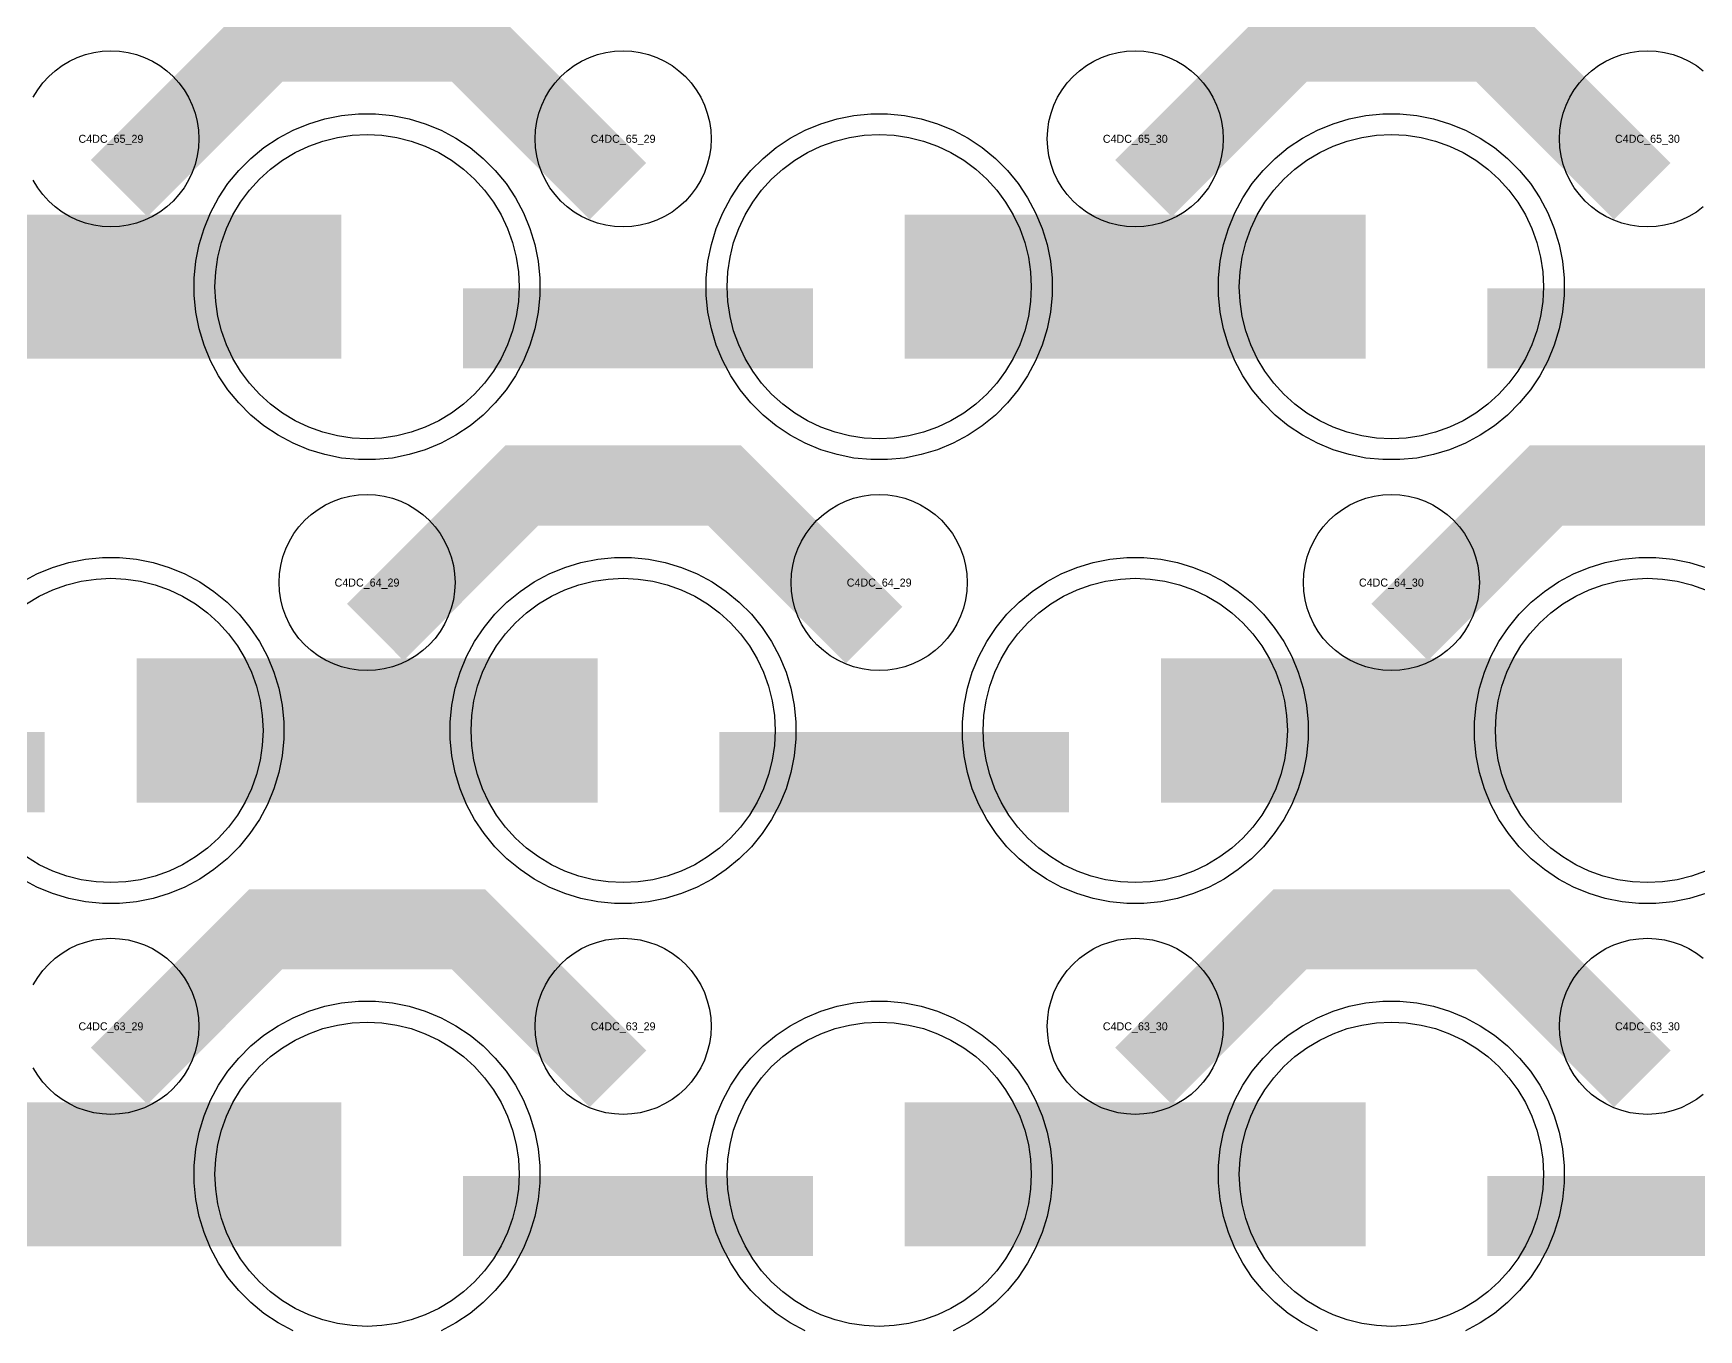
# Model space of a CAD drawing. Extents: x -11880 to 11880, y -14992 to 14992.
# Drawn here: x -2744 to -2224, y -6159 to -5754 of the extents above; entities that cross this region are included whole.
import ezdxf
from ezdxf.enums import TextEntityAlignment as Align

# ---------------------------------------------------------------- set-up
doc = ezdxf.new("R2010")
doc.units = 0
doc.header["$MEASUREMENT"] = 0
for name, color, linetype in [('GDS_775_DT_237', 138, 'CONTINUOUS'), ('RDL1_FS', 34, 'CONTINUOUS'), ('RDL_BS', 160, 'CONTINUOUS')]:
    doc.layers.add(name, color=color, linetype=linetype)

msp = doc.modelspace()

# ---------------------------------------------------------------- linework, layer by layer
at = {"layer": 'RDL1_FS'}
for points in [[(-2640, -5880.409), (-2644.657, -5880.18), (-2649.268, -5879.496), (-2653.791, -5878.364), (-2658.181, -5876.792), (-2662.395, -5874.8), (-2666.395, -5872.402), (-2670.14, -5869.624), (-2673.594, -5866.494), (-2676.724, -5863.04), (-2679.502, -5859.295), (-2681.9, -5855.295), (-2683.892, -5851.081), (-2685.464, -5846.691), (-2686.596, -5842.168), (-2687.28, -5837.557), (-2687.509, -5832.9), (-2687.28, -5828.243), (-2686.596, -5823.632), (-2685.464, -5819.109), (-2683.892, -5814.719), (-2681.9, -5810.505), (-2679.502, -5806.505), (-2676.724, -5802.76), (-2673.594, -5799.306), (-2670.14, -5796.176), (-2666.395, -5793.398), (-2662.395, -5791), (-2658.181, -5789.008), (-2653.791, -5787.436), (-2649.268, -5786.304), (-2644.657, -5785.62), (-2640, -5785.391), (-2635.343, -5785.62), (-2630.732, -5786.304), (-2626.209, -5787.436), (-2621.819, -5789.008), (-2617.605, -5791), (-2613.605, -5793.398), (-2609.86, -5796.176), (-2606.406, -5799.306), (-2603.276, -5802.76), (-2600.498, -5806.505), (-2598.1, -5810.505), (-2596.108, -5814.719), (-2594.536, -5819.109), (-2593.404, -5823.632), (-2592.72, -5828.243), (-2592.491, -5832.9), (-2592.72, -5837.557), (-2593.404, -5842.168), (-2594.536, -5846.691), (-2596.108, -5851.081), (-2598.1, -5855.295), (-2600.498, -5859.295), (-2603.276, -5863.04), (-2606.406, -5866.494), (-2609.86, -5869.624), (-2613.605, -5872.402), (-2617.605, -5874.8), (-2621.819, -5876.792), (-2626.209, -5878.364), (-2630.732, -5879.496), (-2635.343, -5880.18)], [(-2480, -5880.409), (-2484.657, -5880.18), (-2489.268, -5879.496), (-2493.791, -5878.364), (-2498.181, -5876.792), (-2502.395, -5874.8), (-2506.395, -5872.402), (-2510.14, -5869.624), (-2513.594, -5866.494), (-2516.724, -5863.04), (-2519.502, -5859.295), (-2521.9, -5855.295), (-2523.892, -5851.081), (-2525.464, -5846.691), (-2526.596, -5842.168), (-2527.28, -5837.557), (-2527.509, -5832.9), (-2527.28, -5828.243), (-2526.596, -5823.632), (-2525.464, -5819.109), (-2523.892, -5814.719), (-2521.9, -5810.505), (-2519.502, -5806.505), (-2516.724, -5802.76), (-2513.594, -5799.306), (-2510.14, -5796.176), (-2506.395, -5793.398), (-2502.395, -5791), (-2498.181, -5789.008), (-2493.791, -5787.436), (-2489.268, -5786.304), (-2484.657, -5785.62), (-2480, -5785.391), (-2475.343, -5785.62), (-2470.732, -5786.304), (-2466.209, -5787.436), (-2461.819, -5789.008), (-2457.605, -5791), (-2453.605, -5793.398), (-2449.86, -5796.176), (-2446.406, -5799.306), (-2443.276, -5802.76), (-2440.498, -5806.505), (-2438.1, -5810.505), (-2436.108, -5814.719), (-2434.536, -5819.109), (-2433.404, -5823.632), (-2432.72, -5828.243), (-2432.491, -5832.9), (-2432.72, -5837.557), (-2433.404, -5842.168), (-2434.536, -5846.691), (-2436.108, -5851.081), (-2438.1, -5855.295), (-2440.498, -5859.295), (-2443.276, -5863.04), (-2446.406, -5866.494), (-2449.86, -5869.624), (-2453.605, -5872.402), (-2457.605, -5874.8), (-2461.819, -5876.792), (-2466.209, -5878.364), (-2470.732, -5879.496), (-2475.343, -5880.18)], [(-2320, -5880.409), (-2324.657, -5880.18), (-2329.268, -5879.496), (-2333.791, -5878.364), (-2338.181, -5876.792), (-2342.395, -5874.8), (-2346.395, -5872.402), (-2350.14, -5869.624), (-2353.594, -5866.494), (-2356.724, -5863.04), (-2359.502, -5859.295), (-2361.9, -5855.295), (-2363.892, -5851.081), (-2365.464, -5846.691), (-2366.596, -5842.168), (-2367.28, -5837.557), (-2367.509, -5832.9), (-2367.28, -5828.243), (-2366.596, -5823.632), (-2365.464, -5819.109), (-2363.892, -5814.719), (-2361.9, -5810.505), (-2359.502, -5806.505), (-2356.724, -5802.76), (-2353.594, -5799.306), (-2350.14, -5796.176), (-2346.395, -5793.398), (-2342.395, -5791), (-2338.181, -5789.008), (-2333.791, -5787.436), (-2329.268, -5786.304), (-2324.657, -5785.62), (-2320, -5785.391), (-2315.343, -5785.62), (-2310.732, -5786.304), (-2306.209, -5787.436), (-2301.819, -5789.008), (-2297.605, -5791), (-2293.605, -5793.398), (-2289.86, -5796.176), (-2286.406, -5799.306), (-2283.276, -5802.76), (-2280.498, -5806.505), (-2278.1, -5810.505), (-2276.108, -5814.719), (-2274.536, -5819.109), (-2273.404, -5823.632), (-2272.72, -5828.243), (-2272.491, -5832.9), (-2272.72, -5837.557), (-2273.404, -5842.168), (-2274.536, -5846.691), (-2276.108, -5851.081), (-2278.1, -5855.295), (-2280.498, -5859.295), (-2283.276, -5863.04), (-2286.406, -5866.494), (-2289.86, -5869.624), (-2293.605, -5872.402), (-2297.605, -5874.8), (-2301.819, -5876.792), (-2306.209, -5878.364), (-2310.732, -5879.496), (-2315.343, -5880.18)]]:
    msp.add_lwpolyline(points, close=True, dxfattribs=at)
for points in [[(-2791.998, -5832.9, 45, 45, 0), (-2719.998, -5832.9, 45, 45, 0)], [(-2719.998, -5832.9, 45, 45, 0), (-2647.998, -5832.9, 45, 45, 0)], [(-2471.998, -5832.9, 45, 45, 0), (-2399.998, -5832.9, 45, 45, 0)], [(-2399.998, -5832.9, 45, 45, 0), (-2327.998, -5832.9, 45, 45, 0)]]:
    msp.add_lwpolyline(points, format="xyseb", dxfattribs=at)
at = {"layer": 'RDL1_FS', "color": 240, "true_color": 0xed1f24}
for points in [[(-2746.395, -5931.963), (-2742.395, -5929.565), (-2738.181, -5927.573), (-2733.791, -5926.001), (-2729.268, -5924.869), (-2724.657, -5924.185), (-2720, -5923.956), (-2715.343, -5924.185), (-2710.732, -5924.869), (-2706.209, -5926.001), (-2701.819, -5927.573), (-2697.605, -5929.565), (-2693.605, -5931.963), (-2689.86, -5934.741), (-2686.406, -5937.871), (-2683.276, -5941.325), (-2680.498, -5945.07), (-2678.1, -5949.07), (-2676.108, -5953.284), (-2674.536, -5957.674), (-2673.404, -5962.197), (-2672.72, -5966.808), (-2672.491, -5971.465), (-2672.72, -5976.122), (-2673.404, -5980.733), (-2674.536, -5985.256), (-2676.108, -5989.646), (-2678.1, -5993.86), (-2680.498, -5997.86), (-2683.276, -6001.605), (-2686.406, -6005.059), (-2689.86, -6008.189), (-2693.605, -6010.967), (-2697.605, -6013.365), (-2701.819, -6015.357), (-2706.209, -6016.929), (-2710.732, -6018.061), (-2715.343, -6018.745), (-2720, -6018.974), (-2724.657, -6018.745), (-2729.268, -6018.061), (-2733.791, -6016.929), (-2738.181, -6015.357), (-2742.395, -6013.365), (-2746.395, -6010.967)], [(-2221.819, -6015.357), (-2226.209, -6016.929), (-2230.732, -6018.061), (-2235.343, -6018.745), (-2240, -6018.974), (-2244.657, -6018.745), (-2249.268, -6018.061), (-2253.791, -6016.929), (-2258.181, -6015.357), (-2262.395, -6013.365), (-2266.395, -6010.967), (-2270.14, -6008.189), (-2273.594, -6005.059), (-2276.724, -6001.605), (-2279.502, -5997.86), (-2281.9, -5993.86), (-2283.892, -5989.646), (-2285.464, -5985.256), (-2286.596, -5980.733), (-2287.28, -5976.122), (-2287.509, -5971.465), (-2287.28, -5966.808), (-2286.596, -5962.197), (-2285.464, -5957.674), (-2283.892, -5953.284), (-2281.9, -5949.07), (-2279.502, -5945.07), (-2276.724, -5941.325), (-2273.594, -5937.871), (-2270.14, -5934.741), (-2266.395, -5931.963), (-2262.395, -5929.565), (-2258.181, -5927.573), (-2253.791, -5926.001), (-2249.268, -5924.869), (-2244.657, -5924.185), (-2240, -5923.956), (-2235.343, -5924.185), (-2230.732, -5924.869), (-2226.209, -5926.001), (-2221.819, -5927.573)]]:
    msp.add_lwpolyline(points, dxfattribs=at)
for points in [[(-2560, -6018.974), (-2564.657, -6018.745), (-2569.268, -6018.061), (-2573.791, -6016.929), (-2578.181, -6015.357), (-2582.395, -6013.365), (-2586.395, -6010.967), (-2590.14, -6008.189), (-2593.594, -6005.059), (-2596.724, -6001.605), (-2599.502, -5997.86), (-2601.9, -5993.86), (-2603.892, -5989.646), (-2605.464, -5985.256), (-2606.596, -5980.733), (-2607.28, -5976.122), (-2607.509, -5971.465), (-2607.28, -5966.808), (-2606.596, -5962.197), (-2605.464, -5957.674), (-2603.892, -5953.284), (-2601.9, -5949.07), (-2599.502, -5945.07), (-2596.724, -5941.325), (-2593.594, -5937.871), (-2590.14, -5934.741), (-2586.395, -5931.963), (-2582.395, -5929.565), (-2578.181, -5927.573), (-2573.791, -5926.001), (-2569.268, -5924.869), (-2564.657, -5924.185), (-2560, -5923.956), (-2555.343, -5924.185), (-2550.732, -5924.869), (-2546.209, -5926.001), (-2541.819, -5927.573), (-2537.605, -5929.565), (-2533.605, -5931.963), (-2529.86, -5934.741), (-2526.406, -5937.871), (-2523.276, -5941.325), (-2520.498, -5945.07), (-2518.1, -5949.07), (-2516.108, -5953.284), (-2514.536, -5957.674), (-2513.404, -5962.197), (-2512.72, -5966.808), (-2512.491, -5971.465), (-2512.72, -5976.122), (-2513.404, -5980.733), (-2514.536, -5985.256), (-2516.108, -5989.646), (-2518.1, -5993.86), (-2520.498, -5997.86), (-2523.276, -6001.605), (-2526.406, -6005.059), (-2529.86, -6008.189), (-2533.605, -6010.967), (-2537.605, -6013.365), (-2541.819, -6015.357), (-2546.209, -6016.929), (-2550.732, -6018.061), (-2555.343, -6018.745)], [(-2400, -6018.974), (-2404.657, -6018.745), (-2409.268, -6018.061), (-2413.791, -6016.929), (-2418.181, -6015.357), (-2422.395, -6013.365), (-2426.395, -6010.967), (-2430.14, -6008.189), (-2433.594, -6005.059), (-2436.724, -6001.605), (-2439.502, -5997.86), (-2441.9, -5993.86), (-2443.892, -5989.646), (-2445.464, -5985.256), (-2446.596, -5980.733), (-2447.28, -5976.122), (-2447.509, -5971.465), (-2447.28, -5966.808), (-2446.596, -5962.197), (-2445.464, -5957.674), (-2443.892, -5953.284), (-2441.9, -5949.07), (-2439.502, -5945.07), (-2436.724, -5941.325), (-2433.594, -5937.871), (-2430.14, -5934.741), (-2426.395, -5931.963), (-2422.395, -5929.565), (-2418.181, -5927.573), (-2413.791, -5926.001), (-2409.268, -5924.869), (-2404.657, -5924.185), (-2400, -5923.956), (-2395.343, -5924.185), (-2390.732, -5924.869), (-2386.209, -5926.001), (-2381.819, -5927.573), (-2377.605, -5929.565), (-2373.605, -5931.963), (-2369.86, -5934.741), (-2366.406, -5937.871), (-2363.276, -5941.325), (-2360.498, -5945.07), (-2358.1, -5949.07), (-2356.108, -5953.284), (-2354.536, -5957.674), (-2353.404, -5962.197), (-2352.72, -5966.808), (-2352.491, -5971.465), (-2352.72, -5976.122), (-2353.404, -5980.733), (-2354.536, -5985.256), (-2356.108, -5989.646), (-2358.1, -5993.86), (-2360.498, -5997.86), (-2363.276, -6001.605), (-2366.406, -6005.059), (-2369.86, -6008.189), (-2373.605, -6010.967), (-2377.605, -6013.365), (-2381.819, -6015.357), (-2386.209, -6016.929), (-2390.732, -6018.061), (-2395.343, -6018.745)], [(-2640, -6157.539), (-2644.657, -6157.31), (-2649.268, -6156.626), (-2653.791, -6155.494), (-2658.181, -6153.922), (-2662.395, -6151.93), (-2666.395, -6149.532), (-2670.14, -6146.754), (-2673.594, -6143.624), (-2676.724, -6140.17), (-2679.502, -6136.425), (-2681.9, -6132.425), (-2683.892, -6128.211), (-2685.464, -6123.821), (-2686.596, -6119.298), (-2687.28, -6114.687), (-2687.509, -6110.03), (-2687.28, -6105.373), (-2686.596, -6100.762), (-2685.464, -6096.239), (-2683.892, -6091.849), (-2681.9, -6087.635), (-2679.502, -6083.635), (-2676.724, -6079.89), (-2673.594, -6076.436), (-2670.14, -6073.306), (-2666.395, -6070.528), (-2662.395, -6068.13), (-2658.181, -6066.138), (-2653.791, -6064.566), (-2649.268, -6063.434), (-2644.657, -6062.75), (-2640, -6062.521), (-2635.343, -6062.75), (-2630.732, -6063.434), (-2626.209, -6064.566), (-2621.819, -6066.138), (-2617.605, -6068.13), (-2613.605, -6070.528), (-2609.86, -6073.306), (-2606.406, -6076.436), (-2603.276, -6079.89), (-2600.498, -6083.635), (-2598.1, -6087.635), (-2596.108, -6091.849), (-2594.536, -6096.239), (-2593.404, -6100.762), (-2592.72, -6105.373), (-2592.491, -6110.03), (-2592.72, -6114.687), (-2593.404, -6119.298), (-2594.536, -6123.821), (-2596.108, -6128.211), (-2598.1, -6132.425), (-2600.498, -6136.425), (-2603.276, -6140.17), (-2606.406, -6143.624), (-2609.86, -6146.754), (-2613.605, -6149.532), (-2617.605, -6151.93), (-2621.819, -6153.922), (-2626.209, -6155.494), (-2630.732, -6156.626), (-2635.343, -6157.31)], [(-2480, -6157.539), (-2484.657, -6157.31), (-2489.268, -6156.626), (-2493.791, -6155.494), (-2498.181, -6153.922), (-2502.395, -6151.93), (-2506.395, -6149.532), (-2510.14, -6146.754), (-2513.594, -6143.624), (-2516.724, -6140.17), (-2519.502, -6136.425), (-2521.9, -6132.425), (-2523.892, -6128.211), (-2525.464, -6123.821), (-2526.596, -6119.298), (-2527.28, -6114.687), (-2527.509, -6110.03), (-2527.28, -6105.373), (-2526.596, -6100.762), (-2525.464, -6096.239), (-2523.892, -6091.849), (-2521.9, -6087.635), (-2519.502, -6083.635), (-2516.724, -6079.89), (-2513.594, -6076.436), (-2510.14, -6073.306), (-2506.395, -6070.528), (-2502.395, -6068.13), (-2498.181, -6066.138), (-2493.791, -6064.566), (-2489.268, -6063.434), (-2484.657, -6062.75), (-2480, -6062.521), (-2475.343, -6062.75), (-2470.732, -6063.434), (-2466.209, -6064.566), (-2461.819, -6066.138), (-2457.605, -6068.13), (-2453.605, -6070.528), (-2449.86, -6073.306), (-2446.406, -6076.436), (-2443.276, -6079.89), (-2440.498, -6083.635), (-2438.1, -6087.635), (-2436.108, -6091.849), (-2434.536, -6096.239), (-2433.404, -6100.762), (-2432.72, -6105.373), (-2432.491, -6110.03), (-2432.72, -6114.687), (-2433.404, -6119.298), (-2434.536, -6123.821), (-2436.108, -6128.211), (-2438.1, -6132.425), (-2440.498, -6136.425), (-2443.276, -6140.17), (-2446.406, -6143.624), (-2449.86, -6146.754), (-2453.605, -6149.532), (-2457.605, -6151.93), (-2461.819, -6153.922), (-2466.209, -6155.494), (-2470.732, -6156.626), (-2475.343, -6157.31)], [(-2320, -6157.539), (-2324.657, -6157.31), (-2329.268, -6156.626), (-2333.791, -6155.494), (-2338.181, -6153.922), (-2342.395, -6151.93), (-2346.395, -6149.532), (-2350.14, -6146.754), (-2353.594, -6143.624), (-2356.724, -6140.17), (-2359.502, -6136.425), (-2361.9, -6132.425), (-2363.892, -6128.211), (-2365.464, -6123.821), (-2366.596, -6119.298), (-2367.28, -6114.687), (-2367.509, -6110.03), (-2367.28, -6105.373), (-2366.596, -6100.762), (-2365.464, -6096.239), (-2363.892, -6091.849), (-2361.9, -6087.635), (-2359.502, -6083.635), (-2356.724, -6079.89), (-2353.594, -6076.436), (-2350.14, -6073.306), (-2346.395, -6070.528), (-2342.395, -6068.13), (-2338.181, -6066.138), (-2333.791, -6064.566), (-2329.268, -6063.434), (-2324.657, -6062.75), (-2320, -6062.521), (-2315.343, -6062.75), (-2310.732, -6063.434), (-2306.209, -6064.566), (-2301.819, -6066.138), (-2297.605, -6068.13), (-2293.605, -6070.528), (-2289.86, -6073.306), (-2286.406, -6076.436), (-2283.276, -6079.89), (-2280.498, -6083.635), (-2278.1, -6087.635), (-2276.108, -6091.849), (-2274.536, -6096.239), (-2273.404, -6100.762), (-2272.72, -6105.373), (-2272.491, -6110.03), (-2272.72, -6114.687), (-2273.404, -6119.298), (-2274.536, -6123.821), (-2276.108, -6128.211), (-2278.1, -6132.425), (-2280.498, -6136.425), (-2283.276, -6140.17), (-2286.406, -6143.624), (-2289.86, -6146.754), (-2293.605, -6149.532), (-2297.605, -6151.93), (-2301.819, -6153.922), (-2306.209, -6155.494), (-2310.732, -6156.626), (-2315.343, -6157.31)]]:
    msp.add_lwpolyline(points, close=True, dxfattribs=at)
for points in [[(-2711.998, -5971.465, 45, 45, 0), (-2639.998, -5971.465, 45, 45, 0)], [(-2639.998, -5971.465, 45, 45, 0), (-2567.998, -5971.465, 45, 45, 0)], [(-2391.998, -5971.465, 45, 45, 0), (-2319.998, -5971.465, 45, 45, 0)], [(-2319.998, -5971.465, 45, 45, 0), (-2247.998, -5971.465, 45, 45, 0)], [(-2791.998, -6110.03, 45, 45, 0), (-2719.998, -6110.03, 45, 45, 0)], [(-2719.998, -6110.03, 45, 45, 0), (-2647.998, -6110.03, 45, 45, 0)], [(-2471.998, -6110.03, 45, 45, 0), (-2399.998, -6110.03, 45, 45, 0)], [(-2399.998, -6110.03, 45, 45, 0), (-2327.998, -6110.03, 45, 45, 0)]]:
    msp.add_lwpolyline(points, format="xyseb", dxfattribs=at)
at = {"layer": 'RDL_BS'}
for points in [[(-2717.438, -5802.214, 25, 25, 0), (-2671.623, -5756.399, 25, 25, 0), (-2638.07, -5756.399, 25, 25, 0)], [(-2561.599, -5803.113, 25, 25, 0), (-2608.313, -5756.399, 25, 25, 0), (-2638.071, -5756.399, 25, 25, 0)], [(-2397.438, -5802.214, 25, 25, 0), (-2351.623, -5756.399, 25, 25, 0), (-2318.07, -5756.399, 25, 25, 0)], [(-2241.599, -5803.113, 25, 25, 0), (-2288.313, -5756.399, 25, 25, 0), (-2318.071, -5756.399, 25, 25, 0)], [(-2609.984, -5845.913, 25, 25, 0), (-2500.719, -5845.913, 25, 25, 0)], [(-2289.984, -5845.913, 25, 25, 0), (-2180.719, -5845.913, 25, 25, 0)], [(-2637.438, -5940.779, 25, 25, 0), (-2591.623, -5894.964, 25, 25, 0), (-2558.07, -5894.964, 25, 25, 0)], [(-2481.599, -5941.678, 25, 25, 0), (-2528.313, -5894.964, 25, 25, 0), (-2558.071, -5894.964, 25, 25, 0)], [(-2317.438, -5940.779, 25, 25, 0), (-2271.623, -5894.964, 25, 25, 0), (-2238.07, -5894.964, 25, 25, 0)], [(-2161.599, -5941.678, 25, 25, 0), (-2208.313, -5894.964, 25, 25, 0), (-2238.071, -5894.964, 25, 25, 0)], [(-2717.438, -6079.344, 25, 25, 0), (-2671.623, -6033.529, 25, 25, 0), (-2638.07, -6033.529, 25, 25, 0)], [(-2561.599, -6080.243, 25, 25, 0), (-2608.313, -6033.529, 25, 25, 0), (-2638.071, -6033.529, 25, 25, 0)], [(-2397.438, -6079.344, 25, 25, 0), (-2351.623, -6033.529, 25, 25, 0), (-2318.07, -6033.529, 25, 25, 0)], [(-2241.599, -6080.243, 25, 25, 0), (-2288.313, -6033.529, 25, 25, 0), (-2318.071, -6033.529, 25, 25, 0)]]:
    msp.add_lwpolyline(points, format="xyseb", dxfattribs=at)
for points in [[(-2744.25, -5773.756), (-2742.857, -5771.432), (-2741.254, -5769.269), (-2739.442, -5767.27), (-2737.443, -5765.458), (-2735.28, -5763.855), (-2732.956, -5762.462), (-2730.519, -5761.31), (-2727.984, -5760.403), (-2725.365, -5759.746), (-2722.693, -5759.35), (-2720, -5759.218), (-2717.307, -5759.35), (-2714.635, -5759.746), (-2712.016, -5760.403), (-2709.481, -5761.31), (-2707.044, -5762.462), (-2704.72, -5763.855), (-2702.557, -5765.458), (-2700.558, -5767.27), (-2698.746, -5769.269), (-2697.143, -5771.432), (-2695.75, -5773.756), (-2694.598, -5776.193), (-2693.691, -5778.728), (-2693.034, -5781.347), (-2692.638, -5784.019), (-2692.506, -5786.712), (-2692.638, -5789.405), (-2693.034, -5792.077), (-2693.691, -5794.696), (-2694.598, -5797.231), (-2695.75, -5799.668), (-2697.143, -5801.992), (-2698.746, -5804.155), (-2700.558, -5806.154), (-2702.557, -5807.966), (-2704.72, -5809.569), (-2707.044, -5810.962), (-2709.481, -5812.114), (-2712.016, -5813.021), (-2714.635, -5813.678), (-2717.307, -5814.074), (-2720, -5814.206), (-2722.693, -5814.074), (-2725.365, -5813.678), (-2727.984, -5813.021), (-2730.519, -5812.114), (-2732.956, -5810.962), (-2735.28, -5809.569), (-2737.443, -5807.966), (-2739.442, -5806.154), (-2741.254, -5804.155), (-2742.857, -5801.992), (-2744.25, -5799.668)], [(-2222.557, -5807.966), (-2224.72, -5809.569), (-2227.044, -5810.962), (-2229.481, -5812.114), (-2232.016, -5813.021), (-2234.635, -5813.678), (-2237.307, -5814.074), (-2240, -5814.206), (-2242.693, -5814.074), (-2245.365, -5813.678), (-2247.984, -5813.021), (-2250.519, -5812.114), (-2252.956, -5810.962), (-2255.28, -5809.569), (-2257.443, -5807.966), (-2259.442, -5806.154), (-2261.254, -5804.155), (-2262.857, -5801.992), (-2264.25, -5799.668), (-2265.402, -5797.231), (-2266.309, -5794.696), (-2266.966, -5792.077), (-2267.362, -5789.405), (-2267.494, -5786.712), (-2267.362, -5784.019), (-2266.966, -5781.347), (-2266.309, -5778.728), (-2265.402, -5776.193), (-2264.25, -5773.756), (-2262.857, -5771.432), (-2261.254, -5769.269), (-2259.442, -5767.27), (-2257.443, -5765.458), (-2255.28, -5763.855), (-2252.956, -5762.462), (-2250.519, -5761.31), (-2247.984, -5760.403), (-2245.365, -5759.746), (-2242.693, -5759.35), (-2240, -5759.218), (-2237.307, -5759.35), (-2234.635, -5759.746), (-2232.016, -5760.403), (-2229.481, -5761.31), (-2227.044, -5762.462), (-2224.72, -5763.855), (-2222.557, -5765.458)], [(-2744.25, -6050.886), (-2742.857, -6048.562), (-2741.254, -6046.399), (-2739.442, -6044.4), (-2737.443, -6042.588), (-2735.28, -6040.985), (-2732.956, -6039.592), (-2730.519, -6038.44), (-2727.984, -6037.533), (-2725.365, -6036.876), (-2722.693, -6036.48), (-2720, -6036.348), (-2717.307, -6036.48), (-2714.635, -6036.876), (-2712.016, -6037.533), (-2709.481, -6038.44), (-2707.044, -6039.592), (-2704.72, -6040.985), (-2702.557, -6042.588), (-2700.558, -6044.4), (-2698.746, -6046.399), (-2697.143, -6048.562), (-2695.75, -6050.886), (-2694.598, -6053.323), (-2693.691, -6055.858), (-2693.034, -6058.477), (-2692.638, -6061.149), (-2692.506, -6063.842), (-2692.638, -6066.535), (-2693.034, -6069.207), (-2693.691, -6071.826), (-2694.598, -6074.361), (-2695.75, -6076.798), (-2697.143, -6079.122), (-2698.746, -6081.285), (-2700.558, -6083.284), (-2702.557, -6085.096), (-2704.72, -6086.699), (-2707.044, -6088.092), (-2709.481, -6089.244), (-2712.016, -6090.151), (-2714.635, -6090.808), (-2717.307, -6091.204), (-2720, -6091.336), (-2722.693, -6091.204), (-2725.365, -6090.808), (-2727.984, -6090.151), (-2730.519, -6089.244), (-2732.956, -6088.092), (-2735.28, -6086.699), (-2737.443, -6085.096), (-2739.442, -6083.284), (-2741.254, -6081.285), (-2742.857, -6079.122), (-2744.25, -6076.798)], [(-2222.557, -6085.096), (-2224.72, -6086.699), (-2227.044, -6088.092), (-2229.481, -6089.244), (-2232.016, -6090.151), (-2234.635, -6090.808), (-2237.307, -6091.204), (-2240, -6091.336), (-2242.693, -6091.204), (-2245.365, -6090.808), (-2247.984, -6090.151), (-2250.519, -6089.244), (-2252.956, -6088.092), (-2255.28, -6086.699), (-2257.443, -6085.096), (-2259.442, -6083.284), (-2261.254, -6081.285), (-2262.857, -6079.122), (-2264.25, -6076.798), (-2265.402, -6074.361), (-2266.309, -6071.826), (-2266.966, -6069.207), (-2267.362, -6066.535), (-2267.494, -6063.842), (-2267.362, -6061.149), (-2266.966, -6058.477), (-2266.309, -6055.858), (-2265.402, -6053.323), (-2264.25, -6050.886), (-2262.857, -6048.562), (-2261.254, -6046.399), (-2259.442, -6044.4), (-2257.443, -6042.588), (-2255.28, -6040.985), (-2252.956, -6039.592), (-2250.519, -6038.44), (-2247.984, -6037.533), (-2245.365, -6036.876), (-2242.693, -6036.48), (-2240, -6036.348), (-2237.307, -6036.48), (-2234.635, -6036.876), (-2232.016, -6037.533), (-2229.481, -6038.44), (-2227.044, -6039.592), (-2224.72, -6040.985), (-2222.557, -6042.588)]]:
    msp.add_lwpolyline(points, dxfattribs=at)
for points in [[(-2560, -5814.206), (-2562.693, -5814.074), (-2565.365, -5813.678), (-2567.984, -5813.021), (-2570.519, -5812.114), (-2572.956, -5810.962), (-2575.28, -5809.569), (-2577.443, -5807.966), (-2579.442, -5806.154), (-2581.254, -5804.155), (-2582.857, -5801.992), (-2584.25, -5799.668), (-2585.402, -5797.231), (-2586.309, -5794.696), (-2586.966, -5792.077), (-2587.362, -5789.405), (-2587.494, -5786.712), (-2587.362, -5784.019), (-2586.966, -5781.347), (-2586.309, -5778.728), (-2585.402, -5776.193), (-2584.25, -5773.756), (-2582.857, -5771.432), (-2581.254, -5769.269), (-2579.442, -5767.27), (-2577.443, -5765.458), (-2575.28, -5763.855), (-2572.956, -5762.462), (-2570.519, -5761.31), (-2567.984, -5760.403), (-2565.365, -5759.746), (-2562.693, -5759.35), (-2560, -5759.218), (-2557.307, -5759.35), (-2554.635, -5759.746), (-2552.016, -5760.403), (-2549.481, -5761.31), (-2547.044, -5762.462), (-2544.72, -5763.855), (-2542.557, -5765.458), (-2540.558, -5767.27), (-2538.746, -5769.269), (-2537.143, -5771.432), (-2535.75, -5773.756), (-2534.598, -5776.193), (-2533.691, -5778.728), (-2533.034, -5781.347), (-2532.638, -5784.019), (-2532.506, -5786.712), (-2532.638, -5789.405), (-2533.034, -5792.077), (-2533.691, -5794.696), (-2534.598, -5797.231), (-2535.75, -5799.668), (-2537.143, -5801.992), (-2538.746, -5804.155), (-2540.558, -5806.154), (-2542.557, -5807.966), (-2544.72, -5809.569), (-2547.044, -5810.962), (-2549.481, -5812.114), (-2552.016, -5813.021), (-2554.635, -5813.678), (-2557.307, -5814.074)], [(-2400, -5814.206), (-2402.693, -5814.074), (-2405.365, -5813.678), (-2407.984, -5813.021), (-2410.519, -5812.114), (-2412.956, -5810.962), (-2415.28, -5809.569), (-2417.443, -5807.966), (-2419.442, -5806.154), (-2421.254, -5804.155), (-2422.857, -5801.992), (-2424.25, -5799.668), (-2425.402, -5797.231), (-2426.309, -5794.696), (-2426.966, -5792.077), (-2427.362, -5789.405), (-2427.494, -5786.712), (-2427.362, -5784.019), (-2426.966, -5781.347), (-2426.309, -5778.728), (-2425.402, -5776.193), (-2424.25, -5773.756), (-2422.857, -5771.432), (-2421.254, -5769.269), (-2419.442, -5767.27), (-2417.443, -5765.458), (-2415.28, -5763.855), (-2412.956, -5762.462), (-2410.519, -5761.31), (-2407.984, -5760.403), (-2405.365, -5759.746), (-2402.693, -5759.35), (-2400, -5759.218), (-2397.307, -5759.35), (-2394.635, -5759.746), (-2392.016, -5760.403), (-2389.481, -5761.31), (-2387.044, -5762.462), (-2384.72, -5763.855), (-2382.557, -5765.458), (-2380.558, -5767.27), (-2378.746, -5769.269), (-2377.143, -5771.432), (-2375.75, -5773.756), (-2374.598, -5776.193), (-2373.691, -5778.728), (-2373.034, -5781.347), (-2372.638, -5784.019), (-2372.506, -5786.712), (-2372.638, -5789.405), (-2373.034, -5792.077), (-2373.691, -5794.696), (-2374.598, -5797.231), (-2375.75, -5799.668), (-2377.143, -5801.992), (-2378.746, -5804.155), (-2380.558, -5806.154), (-2382.557, -5807.966), (-2384.72, -5809.569), (-2387.044, -5810.962), (-2389.481, -5812.114), (-2392.016, -5813.021), (-2394.635, -5813.678), (-2397.307, -5814.074)], [(-2642.644, -5886.9), (-2647.938, -5886.383), (-2653.165, -5885.337), (-2658.205, -5883.806), (-2663.115, -5881.775), (-2667.777, -5879.283), (-2672.191, -5876.336), (-2676.292, -5872.974), (-2680.074, -5869.192), (-2683.436, -5865.091), (-2686.383, -5860.677), (-2688.875, -5856.015), (-2690.906, -5851.105), (-2692.437, -5846.065), (-2693.483, -5840.838), (-2694, -5835.544), (-2694, -5830.256), (-2693.483, -5824.962), (-2692.437, -5819.735), (-2690.906, -5814.695), (-2688.875, -5809.785), (-2686.383, -5805.123), (-2683.436, -5800.709), (-2680.074, -5796.608), (-2676.292, -5792.826), (-2672.191, -5789.464), (-2667.777, -5786.517), (-2663.115, -5784.025), (-2658.205, -5781.994), (-2653.165, -5780.463), (-2647.938, -5779.417), (-2642.644, -5778.9), (-2637.356, -5778.9), (-2632.062, -5779.417), (-2626.835, -5780.463), (-2621.795, -5781.994), (-2616.885, -5784.025), (-2612.223, -5786.517), (-2607.809, -5789.464), (-2603.708, -5792.826), (-2599.926, -5796.608), (-2596.564, -5800.709), (-2593.617, -5805.123), (-2591.125, -5809.785), (-2589.094, -5814.695), (-2587.563, -5819.735), (-2586.517, -5824.962), (-2586, -5830.256), (-2586, -5835.544), (-2586.517, -5840.838), (-2587.563, -5846.065), (-2589.094, -5851.105), (-2591.125, -5856.015), (-2593.617, -5860.677), (-2596.564, -5865.091), (-2599.926, -5869.192), (-2603.708, -5872.974), (-2607.809, -5876.336), (-2612.223, -5879.283), (-2616.885, -5881.775), (-2621.795, -5883.806), (-2626.835, -5885.337), (-2632.062, -5886.383), (-2637.356, -5886.9)], [(-2482.644, -5886.9), (-2487.938, -5886.383), (-2493.165, -5885.337), (-2498.205, -5883.806), (-2503.115, -5881.775), (-2507.777, -5879.283), (-2512.191, -5876.336), (-2516.292, -5872.974), (-2520.074, -5869.192), (-2523.436, -5865.091), (-2526.383, -5860.677), (-2528.875, -5856.015), (-2530.906, -5851.105), (-2532.437, -5846.065), (-2533.483, -5840.838), (-2534, -5835.544), (-2534, -5830.256), (-2533.483, -5824.962), (-2532.437, -5819.735), (-2530.906, -5814.695), (-2528.875, -5809.785), (-2526.383, -5805.123), (-2523.436, -5800.709), (-2520.074, -5796.608), (-2516.292, -5792.826), (-2512.191, -5789.464), (-2507.777, -5786.517), (-2503.115, -5784.025), (-2498.205, -5781.994), (-2493.165, -5780.463), (-2487.938, -5779.417), (-2482.644, -5778.9), (-2477.356, -5778.9), (-2472.062, -5779.417), (-2466.835, -5780.463), (-2461.795, -5781.994), (-2456.885, -5784.025), (-2452.223, -5786.517), (-2447.809, -5789.464), (-2443.708, -5792.826), (-2439.926, -5796.608), (-2436.564, -5800.709), (-2433.617, -5805.123), (-2431.125, -5809.785), (-2429.094, -5814.695), (-2427.563, -5819.735), (-2426.517, -5824.962), (-2426, -5830.256), (-2426, -5835.544), (-2426.517, -5840.838), (-2427.563, -5846.065), (-2429.094, -5851.105), (-2431.125, -5856.015), (-2433.617, -5860.677), (-2436.564, -5865.091), (-2439.926, -5869.192), (-2443.708, -5872.974), (-2447.809, -5876.336), (-2452.223, -5879.283), (-2456.885, -5881.775), (-2461.795, -5883.806), (-2466.835, -5885.337), (-2472.062, -5886.383), (-2477.356, -5886.9)], [(-2322.644, -5886.9), (-2327.938, -5886.383), (-2333.165, -5885.337), (-2338.205, -5883.806), (-2343.115, -5881.775), (-2347.777, -5879.283), (-2352.191, -5876.336), (-2356.292, -5872.974), (-2360.074, -5869.192), (-2363.436, -5865.091), (-2366.383, -5860.677), (-2368.875, -5856.015), (-2370.906, -5851.105), (-2372.437, -5846.065), (-2373.483, -5840.838), (-2374, -5835.544), (-2374, -5830.256), (-2373.483, -5824.962), (-2372.437, -5819.735), (-2370.906, -5814.695), (-2368.875, -5809.785), (-2366.383, -5805.123), (-2363.436, -5800.709), (-2360.074, -5796.608), (-2356.292, -5792.826), (-2352.191, -5789.464), (-2347.777, -5786.517), (-2343.115, -5784.025), (-2338.205, -5781.994), (-2333.165, -5780.463), (-2327.938, -5779.417), (-2322.644, -5778.9), (-2317.356, -5778.9), (-2312.062, -5779.417), (-2306.835, -5780.463), (-2301.795, -5781.994), (-2296.885, -5784.025), (-2292.223, -5786.517), (-2287.809, -5789.464), (-2283.708, -5792.826), (-2279.926, -5796.608), (-2276.564, -5800.709), (-2273.617, -5805.123), (-2271.125, -5809.785), (-2269.094, -5814.695), (-2267.563, -5819.735), (-2266.517, -5824.962), (-2266, -5830.256), (-2266, -5835.544), (-2266.517, -5840.838), (-2267.563, -5846.065), (-2269.094, -5851.105), (-2271.125, -5856.015), (-2273.617, -5860.677), (-2276.564, -5865.091), (-2279.926, -5869.192), (-2283.708, -5872.974), (-2287.809, -5876.336), (-2292.223, -5879.283), (-2296.885, -5881.775), (-2301.795, -5883.806), (-2306.835, -5885.337), (-2312.062, -5886.383), (-2317.356, -5886.9)], [(-2640, -5952.771), (-2642.693, -5952.639), (-2645.365, -5952.243), (-2647.984, -5951.586), (-2650.519, -5950.679), (-2652.956, -5949.527), (-2655.28, -5948.134), (-2657.443, -5946.531), (-2659.442, -5944.719), (-2661.254, -5942.72), (-2662.857, -5940.557), (-2664.25, -5938.233), (-2665.402, -5935.796), (-2666.309, -5933.261), (-2666.966, -5930.642), (-2667.362, -5927.97), (-2667.494, -5925.277), (-2667.362, -5922.584), (-2666.966, -5919.912), (-2666.309, -5917.293), (-2665.402, -5914.758), (-2664.25, -5912.321), (-2662.857, -5909.997), (-2661.254, -5907.834), (-2659.442, -5905.835), (-2657.443, -5904.023), (-2655.28, -5902.42), (-2652.956, -5901.027), (-2650.519, -5899.875), (-2647.984, -5898.968), (-2645.365, -5898.311), (-2642.693, -5897.915), (-2640, -5897.783), (-2637.307, -5897.915), (-2634.635, -5898.311), (-2632.016, -5898.968), (-2629.481, -5899.875), (-2627.044, -5901.027), (-2624.72, -5902.42), (-2622.557, -5904.023), (-2620.558, -5905.835), (-2618.746, -5907.834), (-2617.143, -5909.997), (-2615.75, -5912.321), (-2614.598, -5914.758), (-2613.691, -5917.293), (-2613.034, -5919.912), (-2612.638, -5922.584), (-2612.506, -5925.277), (-2612.638, -5927.97), (-2613.034, -5930.642), (-2613.691, -5933.261), (-2614.598, -5935.796), (-2615.75, -5938.233), (-2617.143, -5940.557), (-2618.746, -5942.72), (-2620.558, -5944.719), (-2622.557, -5946.531), (-2624.72, -5948.134), (-2627.044, -5949.527), (-2629.481, -5950.679), (-2632.016, -5951.586), (-2634.635, -5952.243), (-2637.307, -5952.639)], [(-2480, -5952.771), (-2482.693, -5952.639), (-2485.365, -5952.243), (-2487.984, -5951.586), (-2490.519, -5950.679), (-2492.956, -5949.527), (-2495.28, -5948.134), (-2497.443, -5946.531), (-2499.442, -5944.719), (-2501.254, -5942.72), (-2502.857, -5940.557), (-2504.25, -5938.233), (-2505.402, -5935.796), (-2506.309, -5933.261), (-2506.966, -5930.642), (-2507.362, -5927.97), (-2507.494, -5925.277), (-2507.362, -5922.584), (-2506.966, -5919.912), (-2506.309, -5917.293), (-2505.402, -5914.758), (-2504.25, -5912.321), (-2502.857, -5909.997), (-2501.254, -5907.834), (-2499.442, -5905.835), (-2497.443, -5904.023), (-2495.28, -5902.42), (-2492.956, -5901.027), (-2490.519, -5899.875), (-2487.984, -5898.968), (-2485.365, -5898.311), (-2482.693, -5897.915), (-2480, -5897.783), (-2477.307, -5897.915), (-2474.635, -5898.311), (-2472.016, -5898.968), (-2469.481, -5899.875), (-2467.044, -5901.027), (-2464.72, -5902.42), (-2462.557, -5904.023), (-2460.558, -5905.835), (-2458.746, -5907.834), (-2457.143, -5909.997), (-2455.75, -5912.321), (-2454.598, -5914.758), (-2453.691, -5917.293), (-2453.034, -5919.912), (-2452.638, -5922.584), (-2452.506, -5925.277), (-2452.638, -5927.97), (-2453.034, -5930.642), (-2453.691, -5933.261), (-2454.598, -5935.796), (-2455.75, -5938.233), (-2457.143, -5940.557), (-2458.746, -5942.72), (-2460.558, -5944.719), (-2462.557, -5946.531), (-2464.72, -5948.134), (-2467.044, -5949.527), (-2469.481, -5950.679), (-2472.016, -5951.586), (-2474.635, -5952.243), (-2477.307, -5952.639)], [(-2320, -5952.771), (-2322.693, -5952.639), (-2325.365, -5952.243), (-2327.984, -5951.586), (-2330.519, -5950.679), (-2332.956, -5949.527), (-2335.28, -5948.134), (-2337.443, -5946.531), (-2339.442, -5944.719), (-2341.254, -5942.72), (-2342.857, -5940.557), (-2344.25, -5938.233), (-2345.402, -5935.796), (-2346.309, -5933.261), (-2346.966, -5930.642), (-2347.362, -5927.97), (-2347.494, -5925.277), (-2347.362, -5922.584), (-2346.966, -5919.912), (-2346.309, -5917.293), (-2345.402, -5914.758), (-2344.25, -5912.321), (-2342.857, -5909.997), (-2341.254, -5907.834), (-2339.442, -5905.835), (-2337.443, -5904.023), (-2335.28, -5902.42), (-2332.956, -5901.027), (-2330.519, -5899.875), (-2327.984, -5898.968), (-2325.365, -5898.311), (-2322.693, -5897.915), (-2320, -5897.783), (-2317.307, -5897.915), (-2314.635, -5898.311), (-2312.016, -5898.968), (-2309.481, -5899.875), (-2307.044, -5901.027), (-2304.72, -5902.42), (-2302.557, -5904.023), (-2300.558, -5905.835), (-2298.746, -5907.834), (-2297.143, -5909.997), (-2295.75, -5912.321), (-2294.598, -5914.758), (-2293.691, -5917.293), (-2293.034, -5919.912), (-2292.638, -5922.584), (-2292.506, -5925.277), (-2292.638, -5927.97), (-2293.034, -5930.642), (-2293.691, -5933.261), (-2294.598, -5935.796), (-2295.75, -5938.233), (-2297.143, -5940.557), (-2298.746, -5942.72), (-2300.558, -5944.719), (-2302.557, -5946.531), (-2304.72, -5948.134), (-2307.044, -5949.527), (-2309.481, -5950.679), (-2312.016, -5951.586), (-2314.635, -5952.243), (-2317.307, -5952.639)], [(-2560, -6091.336), (-2562.693, -6091.204), (-2565.365, -6090.808), (-2567.984, -6090.151), (-2570.519, -6089.244), (-2572.956, -6088.092), (-2575.28, -6086.699), (-2577.443, -6085.096), (-2579.442, -6083.284), (-2581.254, -6081.285), (-2582.857, -6079.122), (-2584.25, -6076.798), (-2585.402, -6074.361), (-2586.309, -6071.826), (-2586.966, -6069.207), (-2587.362, -6066.535), (-2587.494, -6063.842), (-2587.362, -6061.149), (-2586.966, -6058.477), (-2586.309, -6055.858), (-2585.402, -6053.323), (-2584.25, -6050.886), (-2582.857, -6048.562), (-2581.254, -6046.399), (-2579.442, -6044.4), (-2577.443, -6042.588), (-2575.28, -6040.985), (-2572.956, -6039.592), (-2570.519, -6038.44), (-2567.984, -6037.533), (-2565.365, -6036.876), (-2562.693, -6036.48), (-2560, -6036.348), (-2557.307, -6036.48), (-2554.635, -6036.876), (-2552.016, -6037.533), (-2549.481, -6038.44), (-2547.044, -6039.592), (-2544.72, -6040.985), (-2542.557, -6042.588), (-2540.558, -6044.4), (-2538.746, -6046.399), (-2537.143, -6048.562), (-2535.75, -6050.886), (-2534.598, -6053.323), (-2533.691, -6055.858), (-2533.034, -6058.477), (-2532.638, -6061.149), (-2532.506, -6063.842), (-2532.638, -6066.535), (-2533.034, -6069.207), (-2533.691, -6071.826), (-2534.598, -6074.361), (-2535.75, -6076.798), (-2537.143, -6079.122), (-2538.746, -6081.285), (-2540.558, -6083.284), (-2542.557, -6085.096), (-2544.72, -6086.699), (-2547.044, -6088.092), (-2549.481, -6089.244), (-2552.016, -6090.151), (-2554.635, -6090.808), (-2557.307, -6091.204)], [(-2400, -6091.336), (-2402.693, -6091.204), (-2405.365, -6090.808), (-2407.984, -6090.151), (-2410.519, -6089.244), (-2412.956, -6088.092), (-2415.28, -6086.699), (-2417.443, -6085.096), (-2419.442, -6083.284), (-2421.254, -6081.285), (-2422.857, -6079.122), (-2424.25, -6076.798), (-2425.402, -6074.361), (-2426.309, -6071.826), (-2426.966, -6069.207), (-2427.362, -6066.535), (-2427.494, -6063.842), (-2427.362, -6061.149), (-2426.966, -6058.477), (-2426.309, -6055.858), (-2425.402, -6053.323), (-2424.25, -6050.886), (-2422.857, -6048.562), (-2421.254, -6046.399), (-2419.442, -6044.4), (-2417.443, -6042.588), (-2415.28, -6040.985), (-2412.956, -6039.592), (-2410.519, -6038.44), (-2407.984, -6037.533), (-2405.365, -6036.876), (-2402.693, -6036.48), (-2400, -6036.348), (-2397.307, -6036.48), (-2394.635, -6036.876), (-2392.016, -6037.533), (-2389.481, -6038.44), (-2387.044, -6039.592), (-2384.72, -6040.985), (-2382.557, -6042.588), (-2380.558, -6044.4), (-2378.746, -6046.399), (-2377.143, -6048.562), (-2375.75, -6050.886), (-2374.598, -6053.323), (-2373.691, -6055.858), (-2373.034, -6058.477), (-2372.638, -6061.149), (-2372.506, -6063.842), (-2372.638, -6066.535), (-2373.034, -6069.207), (-2373.691, -6071.826), (-2374.598, -6074.361), (-2375.75, -6076.798), (-2377.143, -6079.122), (-2378.746, -6081.285), (-2380.558, -6083.284), (-2382.557, -6085.096), (-2384.72, -6086.699), (-2387.044, -6088.092), (-2389.481, -6089.244), (-2392.016, -6090.151), (-2394.635, -6090.808), (-2397.307, -6091.204)]]:
    msp.add_lwpolyline(points, close=True, dxfattribs=at)
at = {"layer": 'RDL_BS', "color": 240, "true_color": 0xed1f24}
for points in [[(-2747.777, -5925.082), (-2743.115, -5922.59), (-2738.205, -5920.559), (-2733.165, -5919.028), (-2727.938, -5917.982), (-2722.644, -5917.465), (-2717.356, -5917.465), (-2712.062, -5917.982), (-2706.835, -5919.028), (-2701.795, -5920.559), (-2696.885, -5922.59), (-2692.223, -5925.082), (-2687.809, -5928.029), (-2683.708, -5931.391), (-2679.926, -5935.173), (-2676.564, -5939.274), (-2673.617, -5943.688), (-2671.125, -5948.35), (-2669.094, -5953.26), (-2667.563, -5958.3), (-2666.517, -5963.527), (-2666, -5968.821), (-2666, -5974.109), (-2666.517, -5979.403), (-2667.563, -5984.63), (-2669.094, -5989.67), (-2671.125, -5994.58), (-2673.617, -5999.242), (-2676.564, -6003.656), (-2679.926, -6007.757), (-2683.708, -6011.539), (-2687.809, -6014.901), (-2692.223, -6017.848), (-2696.885, -6020.34), (-2701.795, -6022.371), (-2706.835, -6023.902), (-2712.062, -6024.948), (-2717.356, -6025.465), (-2722.644, -6025.465), (-2727.938, -6024.948), (-2733.165, -6023.902), (-2738.205, -6022.371), (-2743.115, -6020.34), (-2747.777, -6017.848)], [(-2221.795, -6022.371), (-2226.835, -6023.902), (-2232.062, -6024.948), (-2237.356, -6025.465), (-2242.644, -6025.465), (-2247.938, -6024.948), (-2253.165, -6023.902), (-2258.205, -6022.371), (-2263.115, -6020.34), (-2267.777, -6017.848), (-2272.191, -6014.901), (-2276.292, -6011.539), (-2280.074, -6007.757), (-2283.436, -6003.656), (-2286.383, -5999.242), (-2288.875, -5994.58), (-2290.906, -5989.67), (-2292.437, -5984.63), (-2293.483, -5979.403), (-2294, -5974.109), (-2294, -5968.821), (-2293.483, -5963.527), (-2292.437, -5958.3), (-2290.906, -5953.26), (-2288.875, -5948.35), (-2286.383, -5943.688), (-2283.436, -5939.274), (-2280.074, -5935.173), (-2276.292, -5931.391), (-2272.191, -5928.029), (-2267.777, -5925.082), (-2263.115, -5922.59), (-2258.205, -5920.559), (-2253.165, -5919.028), (-2247.938, -5917.982), (-2242.644, -5917.465), (-2237.356, -5917.465), (-2232.062, -5917.982), (-2226.835, -5919.028), (-2221.795, -5920.559)], [(-2663.115, -6158.905), (-2667.777, -6156.413), (-2672.191, -6153.466), (-2676.292, -6150.104), (-2680.074, -6146.322), (-2683.436, -6142.221), (-2686.383, -6137.807), (-2688.875, -6133.145), (-2690.906, -6128.235), (-2692.437, -6123.195), (-2693.483, -6117.968), (-2694, -6112.674), (-2694, -6107.386), (-2693.483, -6102.092), (-2692.437, -6096.865), (-2690.906, -6091.825), (-2688.875, -6086.915), (-2686.383, -6082.253), (-2683.436, -6077.839), (-2680.074, -6073.738), (-2676.292, -6069.956), (-2672.191, -6066.594), (-2667.777, -6063.647), (-2663.115, -6061.155), (-2658.205, -6059.124), (-2653.165, -6057.593), (-2647.938, -6056.547), (-2642.644, -6056.03), (-2637.356, -6056.03), (-2632.062, -6056.547), (-2626.835, -6057.593), (-2621.795, -6059.124), (-2616.885, -6061.155), (-2612.223, -6063.647), (-2607.809, -6066.594), (-2603.708, -6069.956), (-2599.926, -6073.738), (-2596.564, -6077.839), (-2593.617, -6082.253), (-2591.125, -6086.915), (-2589.094, -6091.825), (-2587.563, -6096.865), (-2586.517, -6102.092), (-2586, -6107.386), (-2586, -6112.674), (-2586.517, -6117.968), (-2587.563, -6123.195), (-2589.094, -6128.235), (-2591.125, -6133.145), (-2593.617, -6137.807), (-2596.564, -6142.221), (-2599.926, -6146.322), (-2603.708, -6150.104), (-2607.809, -6153.466), (-2612.223, -6156.413), (-2616.885, -6158.905)], [(-2503.115, -6158.905), (-2507.777, -6156.413), (-2512.191, -6153.466), (-2516.292, -6150.104), (-2520.074, -6146.322), (-2523.436, -6142.221), (-2526.383, -6137.807), (-2528.875, -6133.145), (-2530.906, -6128.235), (-2532.437, -6123.195), (-2533.483, -6117.968), (-2534, -6112.674), (-2534, -6107.386), (-2533.483, -6102.092), (-2532.437, -6096.865), (-2530.906, -6091.825), (-2528.875, -6086.915), (-2526.383, -6082.253), (-2523.436, -6077.839), (-2520.074, -6073.738), (-2516.292, -6069.956), (-2512.191, -6066.594), (-2507.777, -6063.647), (-2503.115, -6061.155), (-2498.205, -6059.124), (-2493.165, -6057.593), (-2487.938, -6056.547), (-2482.644, -6056.03), (-2477.356, -6056.03), (-2472.062, -6056.547), (-2466.835, -6057.593), (-2461.795, -6059.124), (-2456.885, -6061.155), (-2452.223, -6063.647), (-2447.809, -6066.594), (-2443.708, -6069.956), (-2439.926, -6073.738), (-2436.564, -6077.839), (-2433.617, -6082.253), (-2431.125, -6086.915), (-2429.094, -6091.825), (-2427.563, -6096.865), (-2426.517, -6102.092), (-2426, -6107.386), (-2426, -6112.674), (-2426.517, -6117.968), (-2427.563, -6123.195), (-2429.094, -6128.235), (-2431.125, -6133.145), (-2433.617, -6137.807), (-2436.564, -6142.221), (-2439.926, -6146.322), (-2443.708, -6150.104), (-2447.809, -6153.466), (-2452.223, -6156.413), (-2456.885, -6158.905)], [(-2343.115, -6158.905), (-2347.777, -6156.413), (-2352.191, -6153.466), (-2356.292, -6150.104), (-2360.074, -6146.322), (-2363.436, -6142.221), (-2366.383, -6137.807), (-2368.875, -6133.145), (-2370.906, -6128.235), (-2372.437, -6123.195), (-2373.483, -6117.968), (-2374, -6112.674), (-2374, -6107.386), (-2373.483, -6102.092), (-2372.437, -6096.865), (-2370.906, -6091.825), (-2368.875, -6086.915), (-2366.383, -6082.253), (-2363.436, -6077.839), (-2360.074, -6073.738), (-2356.292, -6069.956), (-2352.191, -6066.594), (-2347.777, -6063.647), (-2343.115, -6061.155), (-2338.205, -6059.124), (-2333.165, -6057.593), (-2327.938, -6056.547), (-2322.644, -6056.03), (-2317.356, -6056.03), (-2312.062, -6056.547), (-2306.835, -6057.593), (-2301.795, -6059.124), (-2296.885, -6061.155), (-2292.223, -6063.647), (-2287.809, -6066.594), (-2283.708, -6069.956), (-2279.926, -6073.738), (-2276.564, -6077.839), (-2273.617, -6082.253), (-2271.125, -6086.915), (-2269.094, -6091.825), (-2267.563, -6096.865), (-2266.517, -6102.092), (-2266, -6107.386), (-2266, -6112.674), (-2266.517, -6117.968), (-2267.563, -6123.195), (-2269.094, -6128.235), (-2271.125, -6133.145), (-2273.617, -6137.807), (-2276.564, -6142.221), (-2279.926, -6146.322), (-2283.708, -6150.104), (-2287.809, -6153.466), (-2292.223, -6156.413), (-2296.885, -6158.905)]]:
    msp.add_lwpolyline(points, dxfattribs=at)
for points in [[(-2562.644, -6025.465), (-2567.938, -6024.948), (-2573.165, -6023.902), (-2578.205, -6022.371), (-2583.115, -6020.34), (-2587.777, -6017.848), (-2592.191, -6014.901), (-2596.292, -6011.539), (-2600.074, -6007.757), (-2603.436, -6003.656), (-2606.383, -5999.242), (-2608.875, -5994.58), (-2610.906, -5989.67), (-2612.437, -5984.63), (-2613.483, -5979.403), (-2614, -5974.109), (-2614, -5968.821), (-2613.483, -5963.527), (-2612.437, -5958.3), (-2610.906, -5953.26), (-2608.875, -5948.35), (-2606.383, -5943.688), (-2603.436, -5939.274), (-2600.074, -5935.173), (-2596.292, -5931.391), (-2592.191, -5928.029), (-2587.777, -5925.082), (-2583.115, -5922.59), (-2578.205, -5920.559), (-2573.165, -5919.028), (-2567.938, -5917.982), (-2562.644, -5917.465), (-2557.356, -5917.465), (-2552.062, -5917.982), (-2546.835, -5919.028), (-2541.795, -5920.559), (-2536.885, -5922.59), (-2532.223, -5925.082), (-2527.809, -5928.029), (-2523.708, -5931.391), (-2519.926, -5935.173), (-2516.564, -5939.274), (-2513.617, -5943.688), (-2511.125, -5948.35), (-2509.094, -5953.26), (-2507.563, -5958.3), (-2506.517, -5963.527), (-2506, -5968.821), (-2506, -5974.109), (-2506.517, -5979.403), (-2507.563, -5984.63), (-2509.094, -5989.67), (-2511.125, -5994.58), (-2513.617, -5999.242), (-2516.564, -6003.656), (-2519.926, -6007.757), (-2523.708, -6011.539), (-2527.809, -6014.901), (-2532.223, -6017.848), (-2536.885, -6020.34), (-2541.795, -6022.371), (-2546.835, -6023.902), (-2552.062, -6024.948), (-2557.356, -6025.465)], [(-2402.644, -6025.465), (-2407.938, -6024.948), (-2413.165, -6023.902), (-2418.205, -6022.371), (-2423.115, -6020.34), (-2427.777, -6017.848), (-2432.191, -6014.901), (-2436.292, -6011.539), (-2440.074, -6007.757), (-2443.436, -6003.656), (-2446.383, -5999.242), (-2448.875, -5994.58), (-2450.906, -5989.67), (-2452.437, -5984.63), (-2453.483, -5979.403), (-2454, -5974.109), (-2454, -5968.821), (-2453.483, -5963.527), (-2452.437, -5958.3), (-2450.906, -5953.26), (-2448.875, -5948.35), (-2446.383, -5943.688), (-2443.436, -5939.274), (-2440.074, -5935.173), (-2436.292, -5931.391), (-2432.191, -5928.029), (-2427.777, -5925.082), (-2423.115, -5922.59), (-2418.205, -5920.559), (-2413.165, -5919.028), (-2407.938, -5917.982), (-2402.644, -5917.465), (-2397.356, -5917.465), (-2392.062, -5917.982), (-2386.835, -5919.028), (-2381.795, -5920.559), (-2376.885, -5922.59), (-2372.223, -5925.082), (-2367.809, -5928.029), (-2363.708, -5931.391), (-2359.926, -5935.173), (-2356.564, -5939.274), (-2353.617, -5943.688), (-2351.125, -5948.35), (-2349.094, -5953.26), (-2347.563, -5958.3), (-2346.517, -5963.527), (-2346, -5968.821), (-2346, -5974.109), (-2346.517, -5979.403), (-2347.563, -5984.63), (-2349.094, -5989.67), (-2351.125, -5994.58), (-2353.617, -5999.242), (-2356.564, -6003.656), (-2359.926, -6007.757), (-2363.708, -6011.539), (-2367.809, -6014.901), (-2372.223, -6017.848), (-2376.885, -6020.34), (-2381.795, -6022.371), (-2386.835, -6023.902), (-2392.062, -6024.948), (-2397.356, -6025.465)]]:
    msp.add_lwpolyline(points, close=True, dxfattribs=at)
for points in [[(-2849.984, -5984.478, 25, 25, 0), (-2740.719, -5984.478, 25, 25, 0)], [(-2529.984, -5984.478, 25, 25, 0), (-2420.719, -5984.478, 25, 25, 0)], [(-2609.984, -6123.043, 25, 25, 0), (-2500.719, -6123.043, 25, 25, 0)], [(-2289.984, -6123.043, 25, 25, 0), (-2180.719, -6123.043, 25, 25, 0)]]:
    msp.add_lwpolyline(points, format="xyseb", dxfattribs=at)

# ---------------------------------------------------------------- texts
at = {"layer": 'GDS_775_DT_237'}
for s, p in [('C4DC_65_29', (-2720, -5786.712)), ('C4DC_65_29', (-2720, -5786.712)), ('C4DC_65_29', (-2560, -5786.712)), ('C4DC_65_29', (-2560, -5786.712)), ('C4DC_65_30', (-2400, -5786.712)), ('C4DC_65_30', (-2400, -5786.712)), ('C4DC_65_30', (-2240, -5786.712)), ('C4DC_65_30', (-2240, -5786.712)), ('C4DC_64_29', (-2640, -5925.277)), ('C4DC_64_29', (-2640, -5925.277)), ('C4DC_64_29', (-2480, -5925.277)), ('C4DC_64_29', (-2480, -5925.277)), ('C4DC_64_30', (-2320, -5925.277)), ('C4DC_64_30', (-2320, -5925.277)), ('C4DC_63_29', (-2720, -6063.842)), ('C4DC_63_29', (-2720, -6063.842)), ('C4DC_63_29', (-2560, -6063.842)), ('C4DC_63_29', (-2560, -6063.842)), ('C4DC_63_30', (-2400, -6063.842)), ('C4DC_63_30', (-2400, -6063.842)), ('C4DC_63_30', (-2240, -6063.842)), ('C4DC_63_30', (-2240, -6063.842))]:
    msp.add_text(s, height=2.5, dxfattribs=at).set_placement(p, align=Align.MIDDLE_CENTER)

doc.saveas('drawing.dxf')
